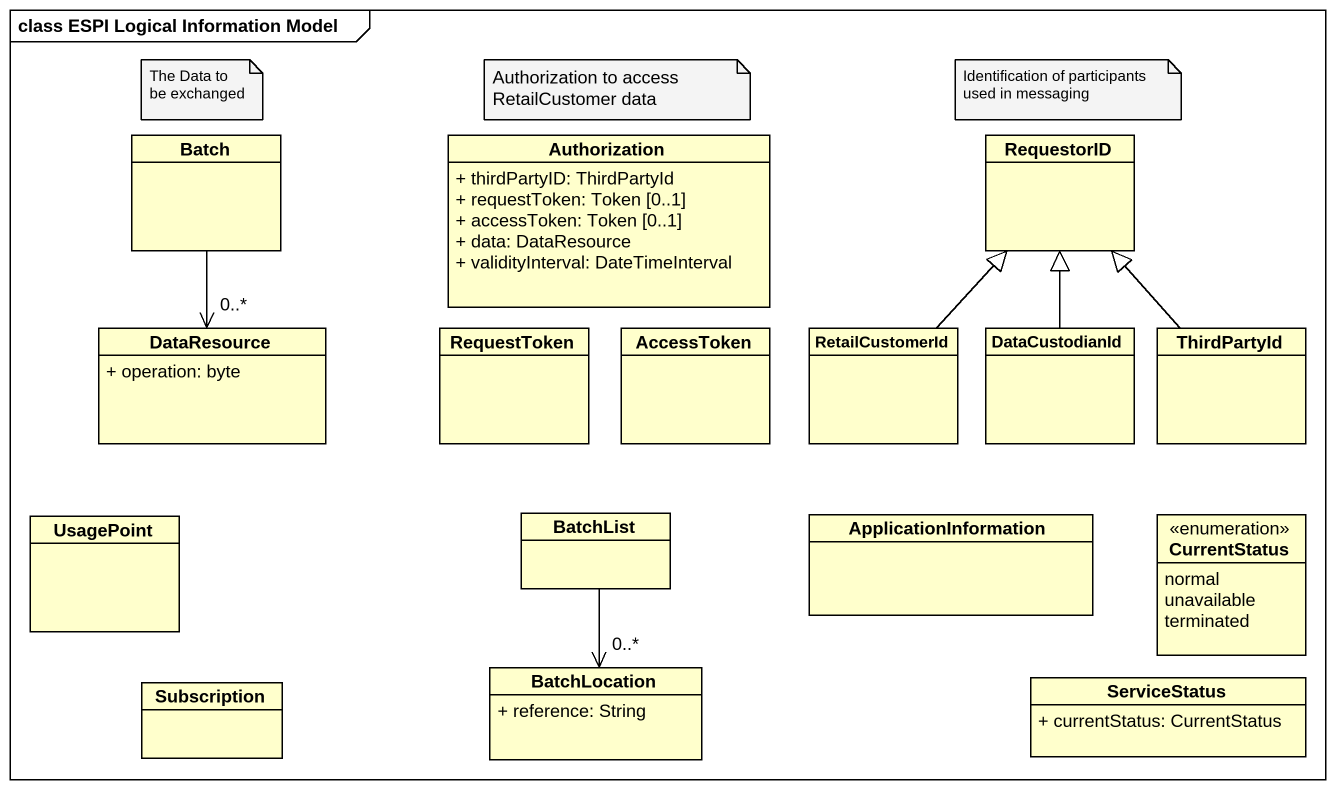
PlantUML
@startuml
mainframe class ESPI Logical Information Model
hide circle
hide empty members
skinparam classAttributeIconSize 0
class Batch
class Authorization {
  + thirdPartyID: ThirdPartyId
  + requestToken: Token [0..1]
  + accessToken: Token [0..1]
  + data: DataResource
  + validityInterval: DateTimeInterval
}
class RequestorID
class DataResource {
  + operation: byte
}
class RequestToken
class AccessToken
class RetailCustomerId
class DataCustodianId
class ThirdPartyId
class UsagePoint
class BatchList
class ApplicationInformation
enum CurrentStatus {
  normal
  unavailable
  terminated
}
class Subscription
class BatchLocation {
  + reference: String
}
class ServiceStatus {
  + currentStatus: CurrentStatus
}
Batch --> "0..*" DataResource
RetailCustomerId -up-|> RequestorID
DataCustodianId -up-|> RequestorID
ThirdPartyId -up-|> RequestorID
BatchList --> "0..*" BatchLocation
note as N1
  The Data to be exchanged
end note
note as N2
  Authorization to access RetailCustomer data
end note
note as N3
  Identification of participants used in messaging
end note
@enduml
